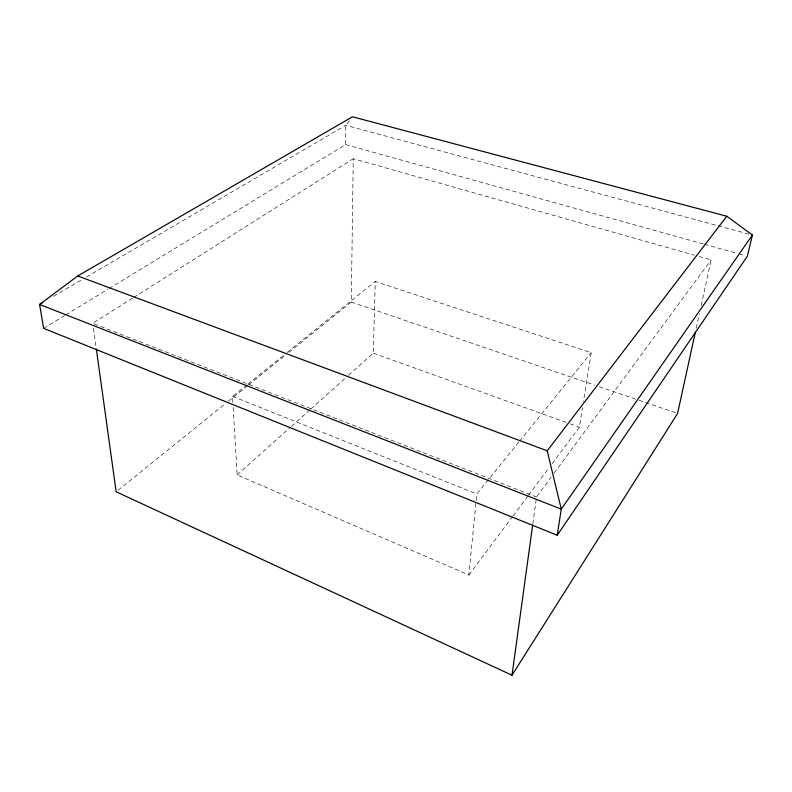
<?xml version="1.0" encoding="UTF-8"?>
<svg xmlns="http://www.w3.org/2000/svg" width="792" height="792" viewBox="0 0 792 792"><rect width="100%" height="100%" fill="white"/><g stroke="black" fill="none" stroke-linecap="round" stroke-linejoin="round"><path stroke-width="0.59" stroke-dasharray="3.96 2.97" d="M109.088 288.506L345.599 144.57L345.787 125.294L349.5 120.562M288.902 352.381L351.282 302.029L353.262 158.727L694.495 255.202M348.45 375.358L373.289 353.143L375.26 281.457L591.198 352.678L583.457 401.514M233.195 407.454L237.145 474.913L468.854 575.042L476.804 493.97L518.829 442.065M532.828 523.868L536.531 497.02L551.202 477.091M552.123 463.637L579.388 427.155L582.486 407.623M696.198 328.284L699.346 313.889M701.177 305.494L711.137 259.915L699.247 256.549M554.133 473.111L711.137 259.915M468.854 575.042L512.335 516.869M513.067 515.889L527.809 496.168M528.541 495.188L549.173 467.577M519.611 441.104L591.198 352.678M237.145 474.913L290.506 427.185M291.416 426.363L309.82 409.909M310.741 409.088L347.53 376.18M232.907 402.554L232.541 396.416L246.906 384.843M247.866 384.07L286.179 353.212M287.14 352.44L375.26 281.457M118.077 490.238L224.601 404.267M228.442 401.168L247.629 385.684M248.589 384.902L285.061 355.469M132.531 298.188L92.783 323.314L536.531 497.02M133.581 297.535L353.262 158.727M43.619 328.353L64.736 315.503M65.795 314.86L108.029 289.149M53.47 296.337L82.269 279.477M86.546 276.982L345.787 125.294L748.826 234.095M345.599 144.57L703.246 243.946M704.434 244.273L737.817 253.549M739.005 253.876L744.975 255.539M351.282 302.029L594.544 385.1M599.227 386.694L637.817 399.871M638.986 400.277L677.586 413.454M373.289 353.143L568.913 423.393M570.072 423.809L579.388 427.155M232.541 396.416L476.804 493.97M93.456 328.195L96.169 347.728"/><path stroke-width="1.19" d="M96.337 348.945L116.157 491.792L511.998 675.22L532.66 525.086M557.221 535.224L561.271 509.137L547.213 450.806L726.779 216.236L752.4 235.056L747.351 256.202L557.221 535.224L43.619 328.353L39.6 304.445L77.735 275.972L352.48 116.78L726.779 216.236M695.406 331.888L677.586 413.454L511.998 675.22M752.4 235.056L561.271 509.137L39.6 304.445L42.798 302.574M77.735 275.972L547.213 450.806"/></g></svg>
